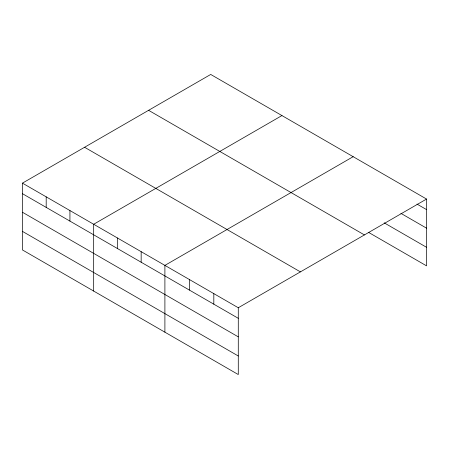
<?xml version="1.0" encoding="UTF-8"?>
<svg xmlns="http://www.w3.org/2000/svg" width="449" height="449" viewBox="0 0 449 449"><rect width="100%" height="100%" fill="white"/><g stroke="black" fill="none" stroke-linecap="round" stroke-linejoin="round"><path stroke-width="0.67" d="M238.284 336.862L238.284 307.75L22.45 183.141L22.45 249.941L238.284 374.55L238.284 336.862L22.45 212.254M368.68 232.447L426.55 265.859L426.55 199.059L210.716 74.45L22.45 183.141M281.944 115.567L93.673 224.264L93.673 291.064M353.167 156.69L164.901 265.387L164.901 332.187M238.284 307.75L426.55 199.059M417.003 204.093L426.55 209.604M400.895 213.354L426.55 228.165M384.192 222.839L426.55 247.292M148.591 110.314L364.42 234.928M84.58 147.272L300.409 271.881M22.45 193.687L238.284 318.302M22.45 231.381L238.284 355.99M213.819 293.629L213.819 304.175M189.36 279.508L189.36 290.054M141.16 251.676L141.16 262.227M117.419 237.97L117.419 248.516M69.932 210.559L69.932 221.104M46.191 196.847L46.191 207.399"/></g></svg>
